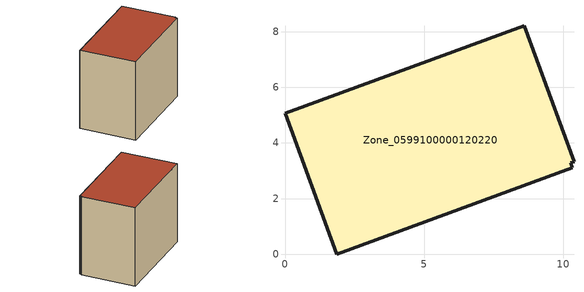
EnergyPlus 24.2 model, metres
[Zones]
Zone_0599100000120220
 floor ground (C_G): 10.27,3.28 10.33,3.11 1.86,0 0,5.06 8.6,8.21 10.38,3.33 z0
 wall outside (C_F): 10.38,3.33 8.6,8.21 0,5.06 1.86,0 10.33,3.11 10.27,3.28 10.38,3.33 z0:7.79
 roof outside (C_R): 10.33,3.11 10.27,3.28 10.38,3.33 8.6,8.21 0,5.06 1.86,0 z7.79
[BUILDING]
Pand.0599100000120220: North Axis=0; Terrain=City; Loads Convergence Tolerance Value=0.04; Temperature Convergence Tolerance Value=0.4; Solar Distribution=FullExterior; Maximum Number of Warmup Days=25; Minimum Number of Warmup Days=1
[Site:Location]
Rotterdam.The.Hague.AP_ZH_NLD Design_Conditions: Latitude=51.96; Longitude=4.45; Time Zone=1; Elevation=-4.5
[SITE:GROUNDTEMPERATURE:BUILDINGSURFACE]
18, 18, 18, 18, 18, 18, 18, 18, 18, 18, 18, 18
[MATERIAL] Thermal Absorptance=0.9; Solar Absorptance=0.7; Visible Absorptance=0.7
Name | Roughness | Thickness | Conductivity | Density | Specific Heat
G.TI.1975-1991 | MediumSmooth | 0.15 | 0.288461 | 540 | 1210
F.TI.1975-1991 | Rough | 0.3 | 0.230769 | 1920 | 840
R.TI.1975-1991 | MediumRough | 0.2 | 0.153846 | 1500 | 1000
[CONSTRUCTION]
C_G: G.TI.1975-1991
C_F: F.TI.1975-1991
C_R: R.TI.1975-1991
[ZONE]
Zone_0599100000120220: Type=1; Multiplier=1; Ceiling Height=Autocalculate; Volume=Autocalculate; Floor Area=autocalculate; Part of Total Floor Area=Yes
[ZONEINFILTRATION:DESIGNFLOWRATE]
Infil_Zone_0599100000120220: Zone or ZoneList or Space or SpaceList=Zone_0599100000120220; Schedule=AlwaysOn; Design Flow Rate Calculation Method=Flow/Area; Flow Rate per Floor Area=0.003; Constant Term Coefficient=1; Temperature Term Coefficient=0; Velocity Term Coefficient=0; Velocity Squared Term Coefficient=0
[HVACTEMPLATE:ZONE:IDEALLOADSAIRSYSTEM]
Zone_0599100000120220: Maximum Heating Supply Air Temperature=50; Minimum Cooling Supply Air Temperature=13; Maximum Heating Supply Air Humidity Ratio=0.0156; Minimum Cooling Supply Air Humidity Ratio=0.0077; Heating Limit=NoLimit; Cooling Limit=NoLimit; Dehumidification Control Type=ConstantSensibleHeatRatio; Cooling Sensible Heat Ratio=0.7; Dehumidification Setpoint=60; Humidification Control Type=None; Humidification Setpoint=30; Outdoor Air Method=None; Outdoor Air Flow Rate per Person=0.00944; Outdoor Air Flow Rate per Zone Floor Area=0; Outdoor Air Flow Rate per Zone=0; Demand Controlled Ventilation Type=None; Outdoor Air Economizer Type=NoEconomizer; Heat Recovery Type=None; Sensible Heat Recovery Effectiveness=0.7; Latent Heat Recovery Effectiveness=0.65
[ZONECONTROL:THERMOSTAT]
ThermostatControl_Zone_0599100000120220: Zone or ZoneList=Zone_0599100000120220; Control Type Schedule=DualSetpointControlType; Control 1=Thermostat_Zone_0599100000120220; Temperature Difference Between Cutout And Setpoint=0
[THERMOSTATSETPOINT:DUALSETPOINT]
Thermostat_Zone_0599100000120220: Heating Setpoint Temperature Schedule=HeatingSetpoint_Zone_0599100000120220; Cooling Setpoint Temperature Schedule=CoolingSetpoint_Zone_0599100000120220
[SCHEDULE:COMPACT]
HeatingSetpoint_Zone_0599100000120220: Through: 12/31, For: AllDays, Until: 24:00, 21
CoolingSetpoint_Zone_0599100000120220: Through: 12/31, For: AllDays, Until: 24:00, 24
DualSetpointControlType: Through: 12/31, For: AllDays, Until: 24:00, 4
AlwaysOn: Through: 12/31, For: AllDays, Until: 24:00, 1
